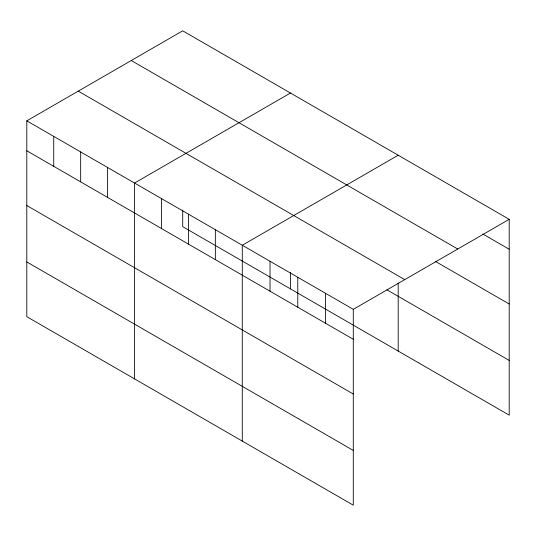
<?xml version="1.0" encoding="UTF-8"?>
<svg xmlns="http://www.w3.org/2000/svg" width="536" height="536" viewBox="0 0 536 536"><rect width="100%" height="100%" fill="white"/><g stroke="black" fill="none" stroke-linecap="round" stroke-linejoin="round"><path stroke-width="0.8" d="M26.8 120.841L353.284 309.332L353.284 505.18L26.8 316.682L26.8 120.841L182.716 30.82L509.2 219.318L509.2 415.159L182.716 226.668L182.716 210.079M290.458 93.023L134.543 183.044L134.543 378.885M398.194 155.226L242.279 245.247L242.279 441.088M353.284 309.332L509.2 219.318M482.869 234.058L509.2 249.253M131.266 60.528L457.751 249.026M435.198 261.28L509.2 304.006M78.249 91.133L404.734 279.631M386.851 289.775L509.2 360.413M26.8 150.777L353.284 339.275M26.8 205.529L353.284 394.02M26.8 261.937L353.284 450.428M398.194 283.048L398.194 351.073M325.533 293.313L325.533 323.248M297.781 277.293L297.781 307.229M290.458 272.281L290.458 288.87M270.03 261.267L270.03 291.209M215.345 229.696L215.345 259.632M188.411 214.145L188.411 244.081M161.477 198.595L161.477 228.53M107.602 167.493L107.602 197.429M80.668 151.943L80.668 181.878M53.734 136.392L53.734 166.328"/></g></svg>
